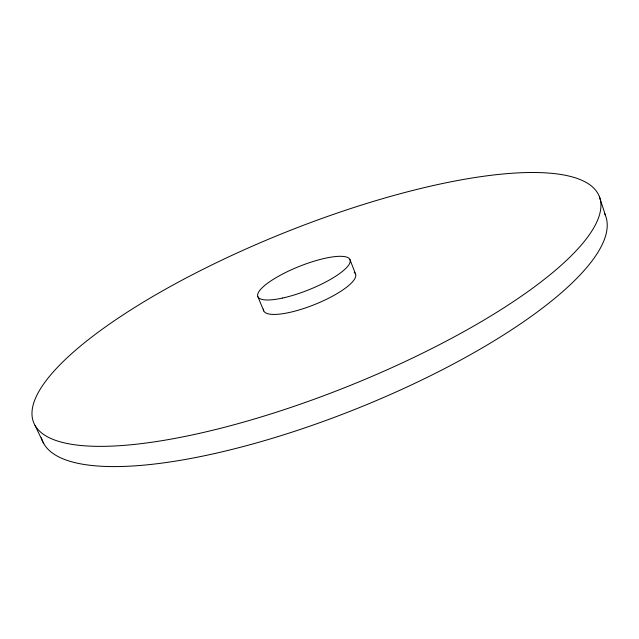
<?xml version="1.0" encoding="UTF-8"?>
<svg xmlns="http://www.w3.org/2000/svg" width="639" height="639" viewBox="0 0 639 639"><rect width="100%" height="100%" fill="white"/><g stroke="black" fill="none" stroke-linecap="round" stroke-linejoin="round"><path stroke-width="0.96" d="M35.041 425.462L43.756 443.61M257.908 296.752L263.755 310.921M349.916 259.49L355.452 273.772M599.374 196.636A304.587 83.126 -21.8 0 1 200.678 433.074A304.587 83.126 -21.8 0 1 149.262 298.581A304.587 83.126 -21.8 0 1 599.374 196.636L605.532 215.655M354.166 272.27A49.475 13.155 -21.8 0 1 315.267 304.276A49.475 13.155 -21.8 0 1 263.428 309.036M604.422 213.154A303.245 87.263 -21.8 0 1 355.188 409.287A303.245 87.263 -21.8 0 1 41.319 437.699M282.75 298.014A49.642 12.62 -21.8 0 0 350.196 260.345A49.642 12.62 -21.8 0 0 278.828 276.072A49.642 12.62 -21.8 0 0 282.75 298.014"/></g></svg>
